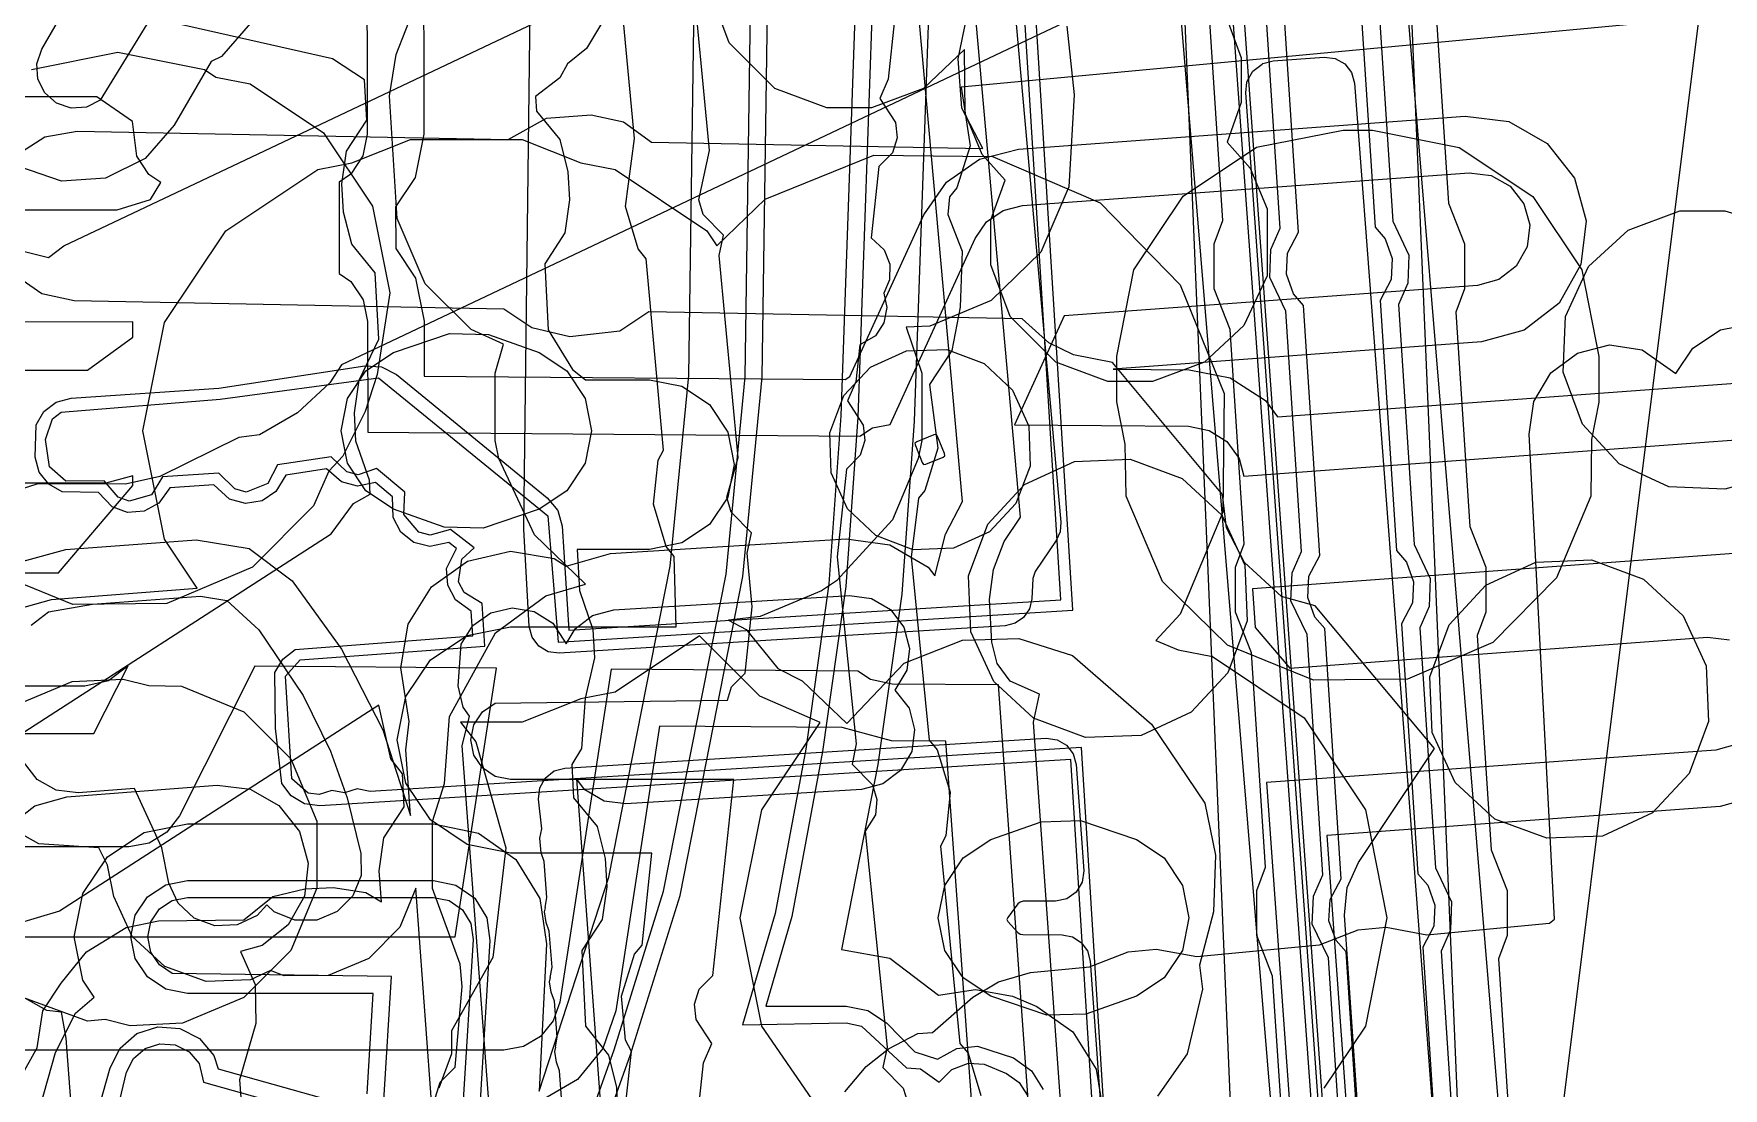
# Model space of a CAD drawing. Header units: metres. Extents: x -3943 to -3664, y 4962 to 6622.
# Drawn here: x -3852.64 to -3822.79, y 5545.48 to 5564.12 of the extents above; entities that cross this region are included whole.
import ezdxf

# ---------------------------------------------------------------- set-up
doc = ezdxf.new("R2010")
doc.units = ezdxf.units.M
doc.layers.add('AI_GREENING_EXCLUSIONS', color=1, linetype='Continuous')
doc.layers.add('AI_GREENING_LAWN', color=82, linetype='Continuous')

msp = doc.modelspace()

# ---------------------------------------------------------------- linework, layer by layer
at = {"layer": 'AI_GREENING_EXCLUSIONS'}
for points in [[(-3831.829, 5608.716), (-3831.603, 5605.692), (-3831.589, 5604.829), (-3831.848, 5604.542), (-3832.225, 5604.407), (-3834.553, 5604.291), (-3832.881, 5584.035), (-3830.462, 5583.897), (-3830.142, 5583.756), (-3830.038, 5583.611), (-3829.561, 5578.164), (-3829.671, 5577.808), (-3829.816, 5577.686), (-3829.996, 5577.627), (-3830.356, 5577.721), (-3830.552, 5578.037), (-3830.817, 5579.017), (-3831.066, 5579.416), (-3831.759, 5580.039), (-3832.611, 5580.359), (-3828.064, 5517.383)], [(-3831.63, 5608.731), (-3831.403, 5605.704), (-3831.4, 5604.763), (-3831.541, 5604.526), (-3831.763, 5604.361), (-3832.215, 5604.207), (-3834.337, 5604.102), (-3832.697, 5584.225), (-3830.451, 5584.097), (-3830.209, 5584.039), (-3829.857, 5583.696), (-3829.362, 5578.18), (-3829.391, 5577.917), (-3829.516, 5577.682), (-3829.719, 5577.512), (-3829.971, 5577.429), (-3830.235, 5577.446), (-3830.475, 5577.56), (-3830.655, 5577.755), (-3830.839, 5578.518), (-3831.226, 5579.295), (-3831.864, 5579.867), (-3832.391, 5580.093), (-3827.864, 5517.398)], [(-3822.153, 5602.807), (-3828.909, 5602.285), (-3829.368, 5601.575), (-3829.5, 5600.497), (-3829.426, 5600.191), (-3829.373, 5598.807), (-3829.225, 5598.197), (-3829.315, 5597.288), (-3829.258, 5595.777), (-3829.38, 5595.009), (-3829.575, 5594.69), (-3828.512, 5569.443), (-3828.145, 5568.941), (-3827.961, 5568.183), (-3828.084, 5567.133), (-3828.389, 5566.511), (-3827.412, 5543.323), (-3825.868, 5544.7), (-3825.247, 5545.077), (-3824.532, 5545.207), (-3817.021, 5545.189)], [(-3843.139, 5544.066), (-3842.391, 5546.156), (-3841.515, 5548.96), (-3840.41, 5554.565), (-3840.072, 5558.055), (-3839.774, 5578.71)], [(-3842.95, 5543.701), (-3842.106, 5546.061), (-3841.224, 5548.885), (-3840.113, 5554.522), (-3839.772, 5558.047), (-3839.474, 5578.716)], [(-3852.531, 5545.15), (-3852.26, 5546.113), (-3851.906, 5546.809), (-3851.577, 5547.09), (-3851.776, 5547.388), (-3851.929, 5548.153), (-3851.776, 5548.919), (-3851.343, 5549.567), (-3850.694, 5550.001), (-3849.929, 5550.153), (-3845.582, 5550.153), (-3844.788, 5549.989), (-3844.125, 5549.523), (-3843.701, 5548.833), (-3843.586, 5548.03), (-3843.715, 5545.425), (-3842.484, 5549.212), (-3841.4, 5554.707), (-3841.072, 5558.08), (-3840.774, 5578.69)], [(-3833.168, 5526.592), (-3834.981, 5551.951), (-3834.871, 5552.447), (-3835.389, 5552.674), (-3835.622, 5552.987), (-3835.717, 5553.366), (-3835.755, 5554.12), (-3835.685, 5554.649), (-3835.496, 5555.145), (-3835.206, 5555.574), (-3836.882, 5574.277)], [(-3832.869, 5531.199), (-3834.133, 5551.505), (-3846.703, 5550.726), (-3846.932, 5550.773), (-3847.153, 5550.699), (-3847.381, 5550.745), (-3847.602, 5550.671), (-3847.795, 5550.697), (-3848.082, 5550.95), (-3848.194, 5552.765), (-3847.94, 5553.052), (-3844.677, 5553.291), (-3844.724, 5554.045), (-3845.038, 5554.243), (-3845.137, 5554.428), (-3845.137, 5554.428), (-3845.08, 5554.832), (-3844.865, 5555.029), (-3845.28, 5555.358), (-3845.638, 5555.258), (-3845.841, 5555.308), (-3846.103, 5555.622), (-3846.09, 5556.016), (-3846.587, 5556.431), (-3846.914, 5556.32), (-3847.115, 5556.374), (-3847.387, 5556.641), (-3848.339, 5556.496), (-3848.509, 5556.166), (-3848.891, 5556.018), (-3849.093, 5556.072), (-3849.374, 5556.352), (-3850.369, 5556.285), (-3850.566, 5555.971), (-3850.959, 5555.856), (-3851.155, 5555.927), (-3851.403, 5556.216), (-3852.08, 5556.209), (-3852.368, 5556.461), (-3852.439, 5556.948), (-3852.316, 5557.311), (-3852.162, 5557.43), (-3849.352, 5557.657), (-3846.553, 5558.039), (-3843.564, 5555.6), (-3843.379, 5553.367), (-3834.284, 5553.928), (-3835.527, 5573.939)], [(-3833.069, 5531.187), (-3834.321, 5551.293), (-3847.589, 5550.471), (-3847.86, 5550.508), (-3848.096, 5550.645), (-3848.261, 5550.863), (-3848.375, 5551.843), (-3848.383, 5552.83), (-3848.245, 5553.066), (-3848.028, 5553.232), (-3844.889, 5553.479), (-3844.917, 5553.915), (-3845.191, 5554.114), (-3845.329, 5554.372), (-3845.35, 5554.664), (-3845.173, 5555.018), (-3845.173, 5555.018), (-3845.312, 5555.128), (-3845.644, 5555.058), (-3845.928, 5555.128), (-3846.159, 5555.308), (-3846.296, 5555.567), (-3846.304, 5555.934), (-3846.605, 5556.186), (-3846.924, 5556.12), (-3847.207, 5556.196), (-3847.47, 5556.426), (-3848.193, 5556.316), (-3848.367, 5556.025), (-3848.612, 5555.865), (-3848.901, 5555.818), (-3849.184, 5555.894), (-3849.464, 5556.146), (-3850.238, 5556.094), (-3850.436, 5555.819), (-3850.694, 5555.679), (-3850.986, 5555.657), (-3851.261, 5555.757), (-3851.504, 5556.009), (-3852.144, 5556.019), (-3852.381, 5556.156), (-3852.547, 5556.372), (-3852.618, 5556.636), (-3852.603, 5557.206), (-3852.467, 5557.443), (-3852.251, 5557.609), (-3851.987, 5557.68), (-3849.374, 5557.856), (-3846.793, 5558.249), (-3846.499, 5558.231), (-3846.238, 5558.094), (-3843.572, 5555.917), (-3843.386, 5555.693), (-3843.308, 5555.413), (-3843.192, 5553.575), (-3834.496, 5554.115), (-3835.724, 5573.88)], [(-3852.832, 5554.795), (-3852.08, 5555.003), (-3849.775, 5555.173), (-3848.839, 5555.017), (-3848.081, 5554.446), (-3847.205, 5553.239), (-3846.478, 5551.816), (-3845.988, 5550.303), (-3846.072, 5551.459), (-3846.009, 5551.962), (-3846.158, 5552.913), (-3846.029, 5553.682), (-3845.615, 5554.344), (-3844.979, 5554.797), (-3844.218, 5554.972), (-3843.449, 5554.842), (-3843.238, 5554.71), (-3842.454, 5554.931), (-3838.289, 5555.188), (-3837.516, 5555.083), (-3836.842, 5554.69), (-3836.723, 5554.534), (-3836.532, 5555.274), (-3836.235, 5555.849), (-3837.8, 5573.317)], [(-3846.771, 5573.376), (-3846.753, 5562.343), (-3846.829, 5561.961), (-3847.045, 5561.636), (-3847.251, 5561.497), (-3847.249, 5559.879), (-3847.041, 5559.741), (-3846.824, 5559.417), (-3846.747, 5559.035), (-3846.744, 5557.075), (-3838.047, 5557.003), (-3837.823, 5557.15), (-3837.513, 5557.209), (-3836.009, 5560.5), (-3835.807, 5560.791), (-3835.516, 5560.993), (-3835.173, 5561.081), (-3827.281, 5561.663), (-3826.893, 5561.615), (-3826.554, 5561.423), (-3826.314, 5561.115), (-3826.21, 5560.739), (-3826.258, 5560.352), (-3826.45, 5560.012), (-3826.758, 5559.772), (-3827.134, 5559.668), (-3834.436, 5559.13), (-3835.316, 5557.205), (-3832.238, 5557.18), (-3831.874, 5557.108), (-3831.562, 5556.909), (-3831.343, 5556.61), (-3831.262, 5556.3), (-3817.855, 5557.288)], [(-3845.771, 5573.378), (-3845.753, 5562.345), (-3845.904, 5561.579), (-3846.251, 5561.059), (-3846.249, 5560.321), (-3845.901, 5559.801), (-3845.747, 5559.036), (-3845.745, 5558.067), (-3838.308, 5558.005), (-3838.224, 5558.06), (-3836.918, 5560.916), (-3836.514, 5561.498), (-3835.933, 5561.902), (-3835.246, 5562.079), (-3827.354, 5562.66), (-3826.58, 5562.565), (-3825.901, 5562.18), (-3825.421, 5561.565), (-3825.213, 5560.813), (-3825.308, 5560.038), (-3825.693, 5559.359), (-3826.308, 5558.879), (-3827.06, 5558.671), (-3833.574, 5558.191), (-3832.23, 5558.18), (-3831.502, 5558.037), (-3830.877, 5557.638), (-3830.665, 5557.347), (-3817.928, 5558.285)], [(-3852.878, 5560.286), (-3852.384, 5560.164), (-3852.111, 5560.367), (-3833.39, 5569.244)], [(-3852.878, 5560.286), (-3852.384, 5560.164), (-3852.111, 5560.367), (-3833.39, 5569.244)], [(-3838.053, 5566.775), (-3838.383, 5557.362), (-3838.593, 5554.393), (-3839.003, 5551.472), (-3839.546, 5548.57), (-3840.122, 5546.598), (-3838.292, 5546.633), (-3838.021, 5546.578), (-3837.221, 5545.841), (-3836.978, 5545.82), (-3836.644, 5545.586), (-3836.422, 5545.811), (-3836.125, 5545.92), (-3835.851, 5545.904), (-3835.455, 5545.741), (-3835.233, 5545.583), (-3835.087, 5545.351)], [(-3837.753, 5566.775), (-3838.084, 5557.341), (-3838.296, 5554.351), (-3838.706, 5551.43), (-3839.251, 5548.515), (-3839.711, 5546.933), (-3838.292, 5546.933), (-3837.905, 5546.855), (-3837.578, 5546.633), (-3837.079, 5546.124), (-3836.676, 5545.996), (-3836.332, 5546.181), (-3835.966, 5546.224), (-3835.332, 5546.015), (-3835.014, 5545.788), (-3834.807, 5545.458)], [(-3836.753, 5566.777), (-3837.086, 5557.271), (-3837.306, 5554.212), (-3837.73, 5551.201), (-3838.374, 5547.933), (-3837.518, 5547.777), (-3836.66, 5547.125), (-3836.004, 5547.226), (-3835.349, 5547.109), (-3834.923, 5546.927), (-3834.287, 5546.475), (-3833.873, 5545.814), (-3833.788, 5545.312)], [(-3831.342, 5541.568), (-3832.383, 5566.288)], [(-3830.084, 5536.778), (-3832.442, 5565.267), (-3847.205, 5558.266), (-3847.414, 5557.946), (-3847.985, 5557.42), (-3848.659, 5557.027), (-3849.021, 5556.979), (-3850.415, 5556.294), (-3851.024, 5556.155), (-3852.575, 5556.165), (-3852.92, 5556.052)], [(-3830.084, 5536.778), (-3832.442, 5565.267), (-3847.205, 5558.266), (-3847.414, 5557.946), (-3847.985, 5557.42), (-3848.659, 5557.027), (-3849.021, 5556.979), (-3850.415, 5556.294), (-3851.024, 5556.155), (-3852.575, 5556.165), (-3852.92, 5556.052)], [(-3850.439, 5564.624), (-3851.469, 5562.944), (-3851.714, 5562.823), (-3851.986, 5562.804), (-3852.245, 5562.892), (-3852.451, 5563.072), (-3852.572, 5563.317), (-3852.59, 5563.589), (-3852.502, 5563.848), (-3851.627, 5565.366)], [(-3841.218, 5542.126), (-3840.812, 5545.931), (-3840.666, 5546.268), (-3840.943, 5546.696), (-3840.967, 5546.968), (-3840.886, 5547.229), (-3840.647, 5547.472), (-3840.277, 5550.936), (-3844.223, 5550.936), (-3844.491, 5550.99), (-3844.718, 5551.141), (-3844.87, 5551.369), (-3844.923, 5551.636), (-3844.87, 5551.904), (-3844.718, 5552.131), (-3844.491, 5552.283), (-3840.389, 5552.336), (-3840.315, 5552.575), (-3840.076, 5552.819), (-3839.951, 5553.988), (-3840.04, 5554.939), (-3839.964, 5555.299), (-3840.321, 5555.663), (-3840.399, 5555.925), (-3840.198, 5556.626), (-3840.533, 5560.198), (-3840.457, 5560.558), (-3840.814, 5560.922), (-3840.892, 5561.184), (-3840.707, 5562.057), (-3841.026, 5565.457)], [(-3816.447, 5565.038), (-3836.255, 5563.173), (-3836.099, 5562.138), (-3836.331, 5561.393), (-3836.461, 5561.237), (-3836.494, 5560.926), (-3836.238, 5560.276), (-3836.273, 5559.288), (-3836.42, 5558.521), (-3836.816, 5557.919), (-3836.67, 5556.791), (-3836.902, 5556.046), (-3837.014, 5555.912), (-3837.142, 5554.866), (-3836.825, 5551.634), (-3836.682, 5551.46), (-3836.453, 5550.714), (-3836.527, 5549.938), (-3836.622, 5549.758), (-3836.279, 5546.273), (-3836.136, 5546.099), (-3835.907, 5545.353)], [(-3829.166, 5543.466), (-3829.457, 5547.888), (-3829.632, 5548.089), (-3829.758, 5548.439), (-3829.738, 5548.813), (-3829.543, 5549.181), (-3829.834, 5553.603), (-3830.009, 5553.804), (-3830.134, 5554.154), (-3830.115, 5554.528), (-3829.92, 5554.896), (-3830.21, 5559.318), (-3830.386, 5559.519), (-3830.511, 5559.869), (-3830.492, 5560.243), (-3830.296, 5560.611), (-3830.587, 5565.033)], [(-3829.23, 5565.119), (-3828.94, 5560.697), (-3828.764, 5560.496), (-3828.639, 5560.146), (-3828.658, 5559.772), (-3828.854, 5559.404), (-3828.563, 5554.982), (-3828.388, 5554.781), (-3828.262, 5554.431), (-3828.282, 5554.057), (-3828.477, 5553.689), (-3828.186, 5549.267), (-3828.011, 5549.066), (-3827.886, 5548.716), (-3827.905, 5548.342), (-3828.1, 5547.974), (-3827.81, 5543.552)], [(-3828.906, 5565.046), (-3828.629, 5560.803), (-3828.345, 5560.205), (-3828.364, 5559.712), (-3828.529, 5559.331), (-3828.252, 5555.088), (-3827.968, 5554.49), (-3827.988, 5553.997), (-3828.153, 5553.616), (-3827.876, 5549.373), (-3827.591, 5548.775), (-3827.611, 5548.282), (-3827.776, 5547.901), (-3827.499, 5543.658)], [(-3853.454, 5551.364), (-3847.387, 5555.28), (-3846.995, 5555.818), (-3846.701, 5555.978), (-3846.714, 5556.227), (-3846.952, 5556.918), (-3846.979, 5557.417), (-3846.896, 5557.996), (-3846.549, 5558.72), (-3846.613, 5559.891), (-3847.026, 5560.397), (-3847.172, 5560.964), (-3847.199, 5561.463), (-3847.116, 5562.042), (-3846.759, 5562.59), (-3846.798, 5563.303), (-3847.368, 5563.677), (-3852.532, 5564.85)], [(-3842.468, 5542.66), (-3842.085, 5546.129), (-3842.19, 5546.329), (-3842.26, 5547.106), (-3842.027, 5547.851), (-3841.897, 5548.007), (-3841.723, 5549.636), (-3844.223, 5549.636), (-3844.988, 5549.789), (-3845.637, 5550.222), (-3846.071, 5550.871), (-3846.223, 5551.636), (-3846.071, 5552.402), (-3845.637, 5553.051), (-3844.988, 5553.484), (-3844.223, 5553.636), (-3841.296, 5553.636), (-3841.328, 5554.881), (-3841.47, 5555.056), (-3841.693, 5555.804), (-3841.613, 5556.58), (-3841.516, 5556.759), (-3841.821, 5560.14), (-3841.963, 5560.315), (-3842.186, 5561.063), (-3842.032, 5562.264), (-3842.262, 5564.713)], [(-3831.648, 5564.612), (-3831.307, 5563.695), (-3831.307, 5562.903), (-3831.558, 5562.201), (-3831.153, 5561.744), (-3830.851, 5561.021), (-3830.851, 5559.841), (-3831.26, 5558.959), (-3831.959, 5558.312), (-3832.876, 5557.971), (-3833.668, 5557.971), (-3834.585, 5558.312), (-3835.391, 5559.118), (-3835.732, 5560.035), (-3835.732, 5560.827), (-3835.481, 5561.529), (-3835.886, 5561.986), (-3836.188, 5562.709), (-3836.198, 5563.841), (-3836.198, 5563.841), (-3836.925, 5563.152), (-3837.842, 5562.811), (-3838.634, 5562.811), (-3839.551, 5563.152), (-3840.357, 5563.958), (-3840.698, 5564.875)], [(-3829.491, 5543.539), (-3829.768, 5547.782), (-3830.052, 5548.38), (-3830.032, 5548.873), (-3829.867, 5549.254), (-3830.144, 5553.497), (-3830.429, 5554.095), (-3830.409, 5554.588), (-3830.244, 5554.969), (-3830.521, 5559.212), (-3830.805, 5559.81), (-3830.786, 5560.303), (-3830.621, 5560.684), (-3830.898, 5564.927)], [(-3828.397, 5564.895), (-3826.116, 5537.327)], [(-3828.397, 5564.895), (-3826.116, 5537.327)], [(-3827.894, 5564.911), (-3827.644, 5561.122), (-3827.365, 5560.403), (-3827.365, 5559.612), (-3827.517, 5559.196), (-3827.267, 5555.407), (-3826.988, 5554.688), (-3826.988, 5553.897), (-3827.141, 5553.481), (-3826.891, 5549.692), (-3826.611, 5548.973), (-3826.611, 5548.182), (-3826.764, 5547.766), (-3826.514, 5543.977)], [(-3848.816, 5564.306), (-3849.33, 5563.719), (-3849.512, 5563.629), (-3850.163, 5562.5), (-3850.677, 5561.913), (-3851.377, 5561.567), (-3852.155, 5561.515), (-3852.894, 5561.766), (-3853.481, 5562.28), (-3853.827, 5562.979), (-3853.879, 5563.758), (-3853.629, 5564.497)], [(-3852.945, 5561.98), (-3852.452, 5562.295), (-3851.876, 5562.399), (-3844.262, 5562.252), (-3843.585, 5562.625), (-3842.794, 5562.686), (-3842.222, 5562.56), (-3841.728, 5562.204), (-3835.874, 5562.092), (-3836.248, 5562.804), (-3836.31, 5563.676), (-3836.163, 5564.387)], [(-3845.934, 5544.072), (-3845.461, 5545.586), (-3845.201, 5545.853), (-3845.077, 5547.276), (-3845.108, 5547.67), (-3845.599, 5549.008), (-3845.599, 5550.196), (-3845.39, 5550.863), (-3845.298, 5552.051), (-3844.488, 5553.528), (-3843.597, 5554.185), (-3842.897, 5554.39), (-3843.797, 5555.261), (-3844.428, 5556.608), (-3844.493, 5556.93), (-3844.493, 5558.117), (-3844.346, 5558.634), (-3844.917, 5558.89), (-3845.727, 5559.7), (-3846.225, 5560.851), (-3846.357, 5563.022), (-3846.24, 5563.749), (-3845.901, 5564.624)], [(-3837.434, 5564.367), (-3837.547, 5563.313), (-3837.692, 5562.976), (-3837.416, 5562.548), (-3837.391, 5562.276), (-3837.473, 5562.015), (-3837.711, 5561.772), (-3837.846, 5560.511), (-3837.618, 5560.298), (-3837.517, 5560.044), (-3837.522, 5559.771), (-3837.626, 5559.532), (-3837.573, 5559.278), (-3837.624, 5559.01), (-3837.774, 5558.781), (-3838.048, 5558.618), (-3838.118, 5557.967), (-3838.264, 5557.629), (-3837.987, 5557.201), (-3837.962, 5556.929), (-3838.044, 5556.669), (-3838.283, 5556.425), (-3838.449, 5554.87), (-3838.112, 5551.566), (-3838.185, 5551.205), (-3837.826, 5550.844), (-3837.746, 5550.583), (-3837.772, 5550.311), (-3837.955, 5550.024), (-3837.567, 5546.204), (-3837.639, 5545.844), (-3837.28, 5545.482), (-3837.2, 5545.221)], [(-3830.503, 5543.674), (-3830.753, 5547.463), (-3831.032, 5548.182), (-3831.032, 5548.973), (-3830.879, 5549.389), (-3831.129, 5553.178), (-3831.409, 5553.897), (-3831.409, 5554.688), (-3831.256, 5555.104), (-3831.506, 5558.893), (-3831.785, 5559.612), (-3831.785, 5560.403), (-3831.633, 5560.819), (-3831.883, 5564.608)], [(-3842.58, 5564.36), (-3842.88, 5563.857), (-3843.212, 5563.586), (-3843.351, 5563.342), (-3843.778, 5563.011), (-3843.764, 5562.752), (-3843.35, 5562.247), (-3843.205, 5561.68), (-3843.177, 5561.181), (-3843.26, 5560.601), (-3843.617, 5560.054), (-3843.553, 5558.883), (-3843.125, 5558.181), (-3842.898, 5558.003), (-3841.767, 5558.003), (-3841.193, 5557.889), (-3840.706, 5557.564), (-3840.381, 5557.077), (-3840.267, 5556.503), (-3840.381, 5555.929), (-3840.706, 5555.443), (-3841.193, 5555.118), (-3841.767, 5555.003), (-3843.042, 5555.003), (-3843.003, 5554.278), (-3842.765, 5553.587), (-3842.738, 5553.088), (-3842.9, 5552.376), (-3842.966, 5551.487), (-3843.137, 5551.199), (-3843.105, 5550.614), (-3842.691, 5550.108), (-3842.546, 5549.541), (-3842.519, 5549.042), (-3842.602, 5548.462), (-3842.959, 5547.915), (-3842.894, 5546.574), (-3842.487, 5546.064), (-3842.349, 5545.495), (-3842.328, 5544.995)], [(-3834.391, 5564.253), (-3834.258, 5563.036), (-3834.352, 5561.41), (-3834.85, 5560.259), (-3835.727, 5559.404), (-3836.811, 5558.951), (-3837.227, 5558.934), (-3836.955, 5558.117), (-3836.955, 5556.93), (-3837.02, 5556.608), (-3837.473, 5555.524), (-3838.461, 5554.45), (-3838.724, 5554.273), (-3839.808, 5553.82), (-3840.367, 5553.755), (-3840.058, 5553.586), (-3839.498, 5552.898), (-3839.068, 5552.679), (-3838.276, 5551.927), (-3837.263, 5552.994), (-3836.233, 5553.401), (-3835.239, 5553.428), (-3834.29, 5553.128), (-3832.896, 5551.917), (-3831.952, 5550.521), (-3831.762, 5549.601), (-3831.799, 5548.596), (-3832.045, 5547.652), (-3831.994, 5547.232), (-3832.264, 5546.089), (-3832.786, 5545.342)], [(-3852.688, 5563.487), (-3851.157, 5563.791), (-3849.626, 5563.487), (-3849.427, 5563.353), (-3848.824, 5563.234), (-3847.527, 5562.366), (-3846.659, 5561.069), (-3846.355, 5559.538), (-3846.576, 5558.097), (-3846.788, 5557.442), (-3847.181, 5556.652), (-3847.43, 5556.385), (-3847.702, 5555.772), (-3848.782, 5554.692), (-3850.291, 5554.045), (-3851.952, 5554.029), (-3853.474, 5554.649)], [(-3859.264, 5561.006), (-3851.173, 5561.006), (-3850.584, 5561.188), (-3850.401, 5561.492), (-3850.609, 5561.63), (-3850.826, 5561.954), (-3850.903, 5562.567), (-3851.531, 5563.004), (-3859.159, 5563.004)], [(-3854.211, 5553.593), (-3852.332, 5554.12), (-3849.755, 5554.32), (-3850.334, 5555.187), (-3850.715, 5557.1), (-3850.334, 5559.013), (-3849.251, 5560.636), (-3847.628, 5561.719), (-3847.025, 5561.839), (-3845.99, 5562.251), (-3844.012, 5562.251), (-3842.977, 5561.839), (-3842.374, 5561.719), (-3840.751, 5560.636), (-3840.574, 5560.37), (-3839.721, 5561.192), (-3837.798, 5561.971), (-3835.702, 5561.947), (-3833.801, 5561.128), (-3832.387, 5559.682), (-3831.608, 5557.759), (-3831.631, 5555.663), (-3832.387, 5553.858), (-3832.819, 5553.395), (-3832.423, 5553.229), (-3831.819, 5553.109), (-3830.197, 5552.025), (-3829.113, 5550.403), (-3828.733, 5548.489), (-3829.113, 5546.576), (-3829.847, 5545.478)], [(-3828.966, 5540.994), (-3829.481, 5548.538), (-3829.434, 5549.025), (-3829.234, 5549.47), (-3827.896, 5551.484), (-3830, 5554.007), (-3830.595, 5554.169), (-3831.249, 5554.775), (-3831.571, 5555.383), (-3831.639, 5555.974), (-3833.584, 5558.307), (-3834.273, 5558.441), (-3834.71, 5558.658), (-3835.182, 5559.078), (-3841.777, 5559.204), (-3842.289, 5558.86), (-3843.175, 5558.763), (-3843.845, 5558.918), (-3844.337, 5559.253), (-3851.934, 5559.399), (-3852.505, 5559.524), (-3852.986, 5559.859)], [(-3859.354, 5558.173), (-3851.695, 5558.173), (-3850.897, 5558.755), (-3850.897, 5559.025), (-3859.264, 5559.006)], [(-3838.312, 5545.418), (-3837.934, 5545.865), (-3837.543, 5546.176), (-3837.023, 5546.444), (-3836.761, 5546.466), (-3836.049, 5547.089), (-3835.595, 5547.358), (-3835.034, 5547.526), (-3833.987, 5547.626), (-3833.307, 5547.891), (-3832.809, 5547.939), (-3832.091, 5547.806), (-3829.923, 5548.012), (-3829.243, 5548.278), (-3828.745, 5548.325), (-3828.027, 5548.193), (-3825.86, 5548.399), (-3825.772, 5548.47), (-3826.22, 5557.042), (-3826.136, 5557.621), (-3825.837, 5558.124), (-3825.368, 5558.474), (-3824.8, 5558.618), (-3824.221, 5558.534), (-3823.626, 5558.112), (-3823.328, 5558.558), (-3822.842, 5558.883), (-3822.268, 5558.997)], [(-3865.611, 5554.588), (-3852.207, 5554.588), (-3850.892, 5556.131), (-3850.892, 5556.307), (-3850.892, 5556.307), (-3851.369, 5556.173), (-3859.354, 5556.173)], [(-3817.708, 5555.293), (-3831.109, 5554.306), (-3831.06, 5553.624), (-3830.448, 5552.907), (-3823.068, 5553.451), (-3822.681, 5553.403)], [(-3852.69, 5553.662), (-3852.383, 5553.902), (-3851.607, 5554.035), (-3849.701, 5554.176), (-3849.233, 5554.098), (-3848.666, 5553.583), (-3847.884, 5552.421), (-3847.404, 5551.437), (-3847.106, 5550.613), (-3846.864, 5549.63), (-3846.862, 5549.24), (-3847.009, 5548.879), (-3847.284, 5548.602), (-3847.643, 5548.45), (-3848.033, 5548.448), (-3848.395, 5548.596), (-3848.524, 5548.724), (-3848.699, 5548.534), (-3848.699, 5548.534), (-3849.053, 5548.369), (-3849.443, 5548.353), (-3849.809, 5548.486), (-3850.096, 5548.75), (-3850.261, 5549.104), (-3850.384, 5549.731), (-3850.868, 5550.778), (-3851.861, 5550.702), (-3852.248, 5550.748), (-3852.588, 5550.939), (-3852.829, 5551.246)], [(-3843.641, 5532.417), (-3845.075, 5551.531), (-3844.948, 5552.055), (-3845.06, 5552.213), (-3845.148, 5552.593), (-3845.094, 5553.327), (-3844.887, 5553.658), (-3844.569, 5553.885), (-3844.189, 5553.972), (-3843.804, 5553.907), (-3843.473, 5553.7), (-3843.235, 5553.332), (-3843.08, 5553.597), (-3842.77, 5553.834), (-3842.393, 5553.933), (-3838.228, 5554.19), (-3837.841, 5554.137), (-3837.504, 5553.941), (-3837.268, 5553.631), (-3837.168, 5553.253), (-3837.22, 5552.867), (-3837.432, 5552.518), (-3837.179, 5552.198), (-3837.08, 5551.82), (-3837.132, 5551.434), (-3837.329, 5551.097), (-3837.639, 5550.86), (-3838.016, 5550.761), (-3842.181, 5550.504), (-3842.568, 5550.556), (-3842.905, 5550.753), (-3843.056, 5550.951), (-3841.549, 5530.412)], [(-3838.636, 5544.914), (-3839.78, 5546.576), (-3840.161, 5548.489), (-3839.78, 5550.403), (-3838.751, 5551.942), (-3839.816, 5552.412), (-3840.882, 5553.477), (-3842.374, 5552.481), (-3842.977, 5552.361), (-3844.012, 5551.949), (-3845.102, 5551.949), (-3844.831, 5551.605), (-3844.304, 5549.726), (-3844.536, 5547.789), (-3845.263, 5546.495), (-3845.264, 5546.088), (-3845.487, 5545.478)], [(-3858.892, 5551.747), (-3851.581, 5551.747), (-3850.976, 5552.948), (-3851.325, 5552.68), (-3851.745, 5552.588), (-3865.611, 5552.588)], [(-3858.205, 5548.154), (-3845.197, 5548.154), (-3844.466, 5552.906), (-3848.74, 5552.941), (-3850.071, 5550.297), (-3850.293, 5550.006), (-3850.604, 5549.814), (-3850.964, 5549.747), (-3858.892, 5549.747)], [(-3833.964, 5529.791), (-3835.599, 5552.608), (-3837.478, 5552.623), (-3837.86, 5552.702), (-3838.082, 5552.853), (-3842.445, 5552.889), (-3843.35, 5547.002), (-3843.465, 5546.669), (-3843.688, 5546.395), (-3843.992, 5546.216), (-3844.339, 5546.154), (-3858.205, 5546.154)], [(-3852.974, 5545.498), (-3852.583, 5546.191), (-3852.486, 5546.85), (-3852.162, 5547.336), (-3851.714, 5547.893), (-3851.015, 5548.323), (-3850.441, 5548.438), (-3848.931, 5548.458), (-3848.421, 5548.867), (-3847.853, 5549.007), (-3847.354, 5549.03), (-3846.775, 5548.942), (-3846.5, 5548.776), (-3846.54, 5549.325), (-3846.457, 5549.904), (-3846.101, 5550.451), (-3846.132, 5551.037), (-3846.333, 5551.304), (-3846.548, 5552.251), (-3852.189, 5548.61), (-3852.98, 5548.371)], [(-3852.844, 5526.409), (-3852.45, 5527.083), (-3851.828, 5527.554), (-3851.074, 5527.752), (-3843.392, 5528.214), (-3843.142, 5528.283), (-3843.107, 5528.577), (-3842.726, 5529.258), (-3842.113, 5529.741), (-3841.362, 5529.953), (-3835.45, 5530.416), (-3835.02, 5530.536), (-3836.531, 5551.615), (-3837.486, 5551.623), (-3838.359, 5551.855), (-3841.588, 5551.882), (-3842.362, 5546.85), (-3842.59, 5546.183), (-3843.036, 5545.636), (-3843.644, 5545.279), (-3844.339, 5545.154), (-3858.205, 5545.154)], [(-3822.545, 5551.56), (-3822.921, 5551.456), (-3830.864, 5550.885), (-3829.308, 5529.184), (-3820.506, 5528.179)], [(-3853.086, 5550.111), (-3852.626, 5550.473), (-3852.063, 5550.631), (-3849.405, 5550.836), (-3848.824, 5550.767), (-3848.314, 5550.48), (-3847.952, 5550.02), (-3847.794, 5549.456), (-3847.863, 5548.875), (-3848.15, 5548.365), (-3848.61, 5548.003), (-3848.99, 5547.897), (-3848.735, 5547.313), (-3848.723, 5546.622), (-3849.008, 5545.626), (-3848.662, 5541.018)], [(-3822.095, 5550.667), (-3822.848, 5550.459), (-3829.794, 5549.947), (-3828.371, 5530.084), (-3821.559, 5529.305)], [(-3844.921, 5535.759), (-3845.895, 5549.015), (-3846.175, 5548.328), (-3846.724, 5547.773), (-3847.443, 5547.471), (-3848.223, 5547.466), (-3848.46, 5547.563), (-3848.816, 5547.398), (-3849.596, 5547.364), (-3850.329, 5547.632), (-3850.904, 5548.16), (-3851.233, 5548.868), (-3851.343, 5549.421), (-3851.498, 5549.727), (-3852.558, 5549.797), (-3853.239, 5550.18)], [(-3846.754, 5545.381), (-3846.645, 5547.153), (-3849.929, 5547.153), (-3850.311, 5547.229), (-3850.636, 5547.446), (-3850.853, 5547.771), (-3850.929, 5548.153), (-3850.853, 5548.536), (-3850.636, 5548.86), (-3850.311, 5549.077), (-3849.929, 5549.153), (-3845.582, 5549.153), (-3845.185, 5549.071), (-3844.853, 5548.838), (-3844.641, 5548.493), (-3844.584, 5548.092), (-3844.758, 5545.258)], [(-3846.461, 5545.26), (-3846.326, 5547.453), (-3850.197, 5547.506), (-3850.424, 5547.658), (-3850.575, 5547.885), (-3850.629, 5548.153), (-3850.575, 5548.421), (-3850.424, 5548.648), (-3850.197, 5548.8), (-3849.929, 5548.853), (-3845.582, 5548.853), (-3845.304, 5548.796), (-3845.072, 5548.633), (-3844.923, 5548.391), (-3844.883, 5548.11), (-3845.064, 5545.174)], [(-3851.375, 5537.086), (-3852.072, 5546.362), (-3852.157, 5546.824), (-3852.416, 5546.855), (-3852.926, 5547.142)], [(-3851.568, 5544.88), (-3851.297, 5545.842), (-3851.12, 5546.19), (-3850.824, 5546.444), (-3850.453, 5546.564), (-3850.064, 5546.534), (-3849.716, 5546.357), (-3849.462, 5546.06), (-3849.385, 5545.824), (-3846.929, 5545.133)], [(-3851.301, 5544.526), (-3851.008, 5545.761), (-3850.885, 5546.004), (-3850.677, 5546.182), (-3850.417, 5546.266), (-3850.145, 5546.245), (-3849.902, 5546.121), (-3849.724, 5545.914), (-3849.645, 5545.585), (-3846.732, 5544.765)]]:
    msp.add_lwpolyline(points, dxfattribs=at)
for points in [[(-3828.077, 5525.503), (-3859.992, 5523.167), (-3827.234, 5532.249), (-3823.02, 5565.966), (-3823.284, 5569.618), (-3783.389, 5572.508), (-3816.153, 5563.45), (-3820.375, 5529.874), (-3820.098, 5526.087), (-3828.077, 5525.503)], [(-3832.337, 5561.246), (-3831.039, 5562.113), (-3829.509, 5562.417), (-3828.987, 5562.412), (-3827.456, 5562.108), (-3826.158, 5561.241), (-3825.291, 5559.943), (-3824.987, 5558.412), (-3824.987, 5557.606), (-3825.118, 5556.947), (-3825.133, 5555.945), (-3825.738, 5554.5), (-3826.861, 5553.356), (-3828.369, 5552.709), (-3830.03, 5552.694), (-3831.552, 5553.314), (-3832.697, 5554.437), (-3833.344, 5555.945), (-3833.359, 5556.866), (-3833.509, 5557.615), (-3833.509, 5558.417), (-3833.204, 5559.948), (-3832.337, 5561.246)], [(-3825.172, 5560.002), (-3824.473, 5560.649), (-3823.556, 5560.99), (-3822.764, 5560.99), (-3822.389, 5560.876), (-3822.086, 5560.96), (-3821.294, 5560.96), (-3820.377, 5560.619), (-3819.571, 5559.813), (-3819.23, 5558.896), (-3819.23, 5558.104), (-3819.571, 5557.187), (-3820.377, 5556.381), (-3821.294, 5556.04), (-3822.086, 5556.04), (-3822.461, 5556.154), (-3822.764, 5556.07), (-3823.75, 5556.109), (-3824.632, 5556.518), (-3825.279, 5557.217), (-3825.62, 5558.134), (-3825.581, 5559.12), (-3825.172, 5560.002)], [(-3845.298, 5558.82), (-3844.607, 5558.801), (-3843.713, 5558.486), (-3843.226, 5558.161), (-3842.901, 5557.674), (-3842.787, 5557.1), (-3842.901, 5556.526), (-3843.226, 5556.039), (-3843.713, 5555.714), (-3844.704, 5555.38), (-3845.395, 5555.399), (-3846.289, 5555.714), (-3846.776, 5556.039), (-3847.101, 5556.526), (-3847.215, 5557.1), (-3847.101, 5557.674), (-3846.776, 5558.161), (-3846.289, 5558.486), (-3845.298, 5558.82)], [(-3836.512, 5558.54), (-3835.853, 5558.29), (-3835.353, 5557.82), (-3835.062, 5557.183), (-3835.038, 5556.473), (-3835.289, 5555.814), (-3835.758, 5555.314), (-3836.395, 5555.023), (-3837.106, 5554.999), (-3837.764, 5555.25), (-3838.265, 5555.719), (-3838.555, 5556.356), (-3838.579, 5557.067), (-3838.329, 5557.725), (-3837.859, 5558.226), (-3837.222, 5558.516), (-3836.512, 5558.54)], [(-3833.27, 5556.598), (-3832.353, 5556.257), (-3831.654, 5555.61), (-3831.245, 5554.728), (-3831.206, 5553.742), (-3831.547, 5552.825), (-3832.194, 5552.126), (-3833.076, 5551.717), (-3834.062, 5551.678), (-3834.979, 5552.019), (-3835.678, 5552.666), (-3836.087, 5553.548), (-3836.126, 5554.534), (-3835.785, 5555.451), (-3835.138, 5556.15), (-3834.256, 5556.559), (-3833.27, 5556.598)], [(-3825.118, 5554.817), (-3824.201, 5554.476), (-3823.502, 5553.829), (-3823.093, 5552.947), (-3823.054, 5551.961), (-3823.395, 5551.044), (-3824.042, 5550.345), (-3824.924, 5549.936), (-3825.91, 5549.897), (-3826.827, 5550.238), (-3827.526, 5550.885), (-3827.935, 5551.767), (-3827.974, 5552.753), (-3827.633, 5553.67), (-3826.986, 5554.369), (-3826.104, 5554.778), (-3825.118, 5554.817)], [(-3853.065, 5552.212), (-3851.966, 5552.668), (-3851.063, 5552.708), (-3850.611, 5552.601), (-3850.033, 5552.588), (-3848.934, 5552.131), (-3848.103, 5551.3), (-3847.646, 5550.201), (-3847.646, 5549.013), (-3848.103, 5547.915), (-3848.934, 5547.083), (-3850.018, 5546.63), (-3850.943, 5546.585), (-3851.385, 5546.692), (-3851.698, 5546.666), (-3853.065, 5547.163), (-3853.739, 5547.779), (-3854.288, 5548.827), (-3854.395, 5550.014), (-3854.35, 5550.297), (-3853.897, 5551.38), (-3853.065, 5552.212)], [(-3832.347, 5547.915), (-3832.672, 5547.429), (-3833.159, 5547.104), (-3834.052, 5546.789), (-3834.743, 5546.769), (-3835.735, 5547.104), (-3836.221, 5547.429), (-3836.546, 5547.915), (-3836.661, 5548.489), (-3836.546, 5549.063), (-3836.221, 5549.55), (-3835.735, 5549.875), (-3834.841, 5550.19), (-3834.15, 5550.21), (-3833.159, 5549.875), (-3832.672, 5549.55), (-3832.347, 5549.063), (-3832.233, 5548.489), (-3832.347, 5547.915)]]:
    msp.add_lwpolyline(points, close=True, dxfattribs=at)
at = {"layer": 'AI_GREENING_LAWN'}
for points in [[(-3836.191, 5574.412), (-3834.496, 5555.484), (-3834.509, 5555.314), (-3834.58, 5555.159), (-3834.949, 5554.614), (-3834.991, 5554.488), (-3834.991, 5554.488), (-3835.009, 5554.129), (-3835.051, 5553.953), (-3835.153, 5553.803), (-3835.302, 5553.699), (-3835.478, 5553.655), (-3843.359, 5553.169), (-3843.553, 5553.195), (-3843.722, 5553.294), (-3843.84, 5553.45), (-3843.889, 5553.64), (-3843.985, 5555.364), (-3843.986, 5555.398), (-3843.751, 5574.671)], [(-3828.766, 5528.779), (-3831.229, 5563.076), (-3831.208, 5563.26), (-3831.202, 5563.278), (-3831.103, 5563.457), (-3830.941, 5563.582), (-3830.924, 5563.59), (-3830.744, 5563.638), (-3829.842, 5563.705), (-3829.649, 5563.681), (-3829.479, 5563.585), (-3829.359, 5563.432), (-3829.306, 5563.244), (-3826.51, 5526.421)], [(-3843.306, 5545.152), (-3843.354, 5545.786), (-3843.41, 5545.942), (-3843.439, 5546.13), (-3843.422, 5546.204), (-3843.428, 5546.205), (-3843.397, 5546.385), (-3843.445, 5547.02), (-3843.501, 5547.175), (-3843.53, 5547.363), (-3843.512, 5547.438), (-3843.519, 5547.439), (-3843.487, 5547.619), (-3843.535, 5548.253), (-3843.59, 5548.409), (-3843.619, 5548.596), (-3843.602, 5548.671), (-3843.608, 5548.672), (-3843.577, 5548.852), (-3843.624, 5549.487), (-3843.679, 5549.639), (-3843.7, 5549.898), (-3843.669, 5550.067), (-3843.724, 5550.587), (-3843.705, 5550.787), (-3843.609, 5550.963), (-3843.452, 5551.087), (-3843.258, 5551.139), (-3834.756, 5551.665), (-3834.563, 5551.639), (-3834.396, 5551.542), (-3834.277, 5551.389), (-3834.226, 5551.202), (-3834.092, 5549.322), (-3834.119, 5549.121), (-3834.224, 5548.947), (-3834.389, 5548.829), (-3834.389, 5548.829), (-3834.588, 5548.787), (-3835.161, 5548.784), (-3835.213, 5548.771), (-3835.254, 5548.737), (-3835.433, 5548.495), (-3835.451, 5548.46), (-3835.43, 5548.428), (-3835.254, 5548.234), (-3835.215, 5548.205), (-3835.167, 5548.195), (-3834.474, 5548.192), (-3834.292, 5548.156), (-3834.135, 5548.057), (-3834.025, 5547.907), (-3833.978, 5547.727), (-3833.621, 5542.735)]]:
    msp.add_lwpolyline(points, dxfattribs=at)
msp.add_lwpolyline([(-3836.88, 5556.512), (-3836.578, 5556.634), (-3836.543, 5556.657), (-3836.551, 5556.699), (-3836.673, 5557), (-3836.696, 5557.035), (-3836.738, 5557.028), (-3837.039, 5556.905), (-3837.074, 5556.882), (-3837.067, 5556.841), (-3836.944, 5556.539), (-3836.921, 5556.504), (-3836.88, 5556.512)], close=True, dxfattribs=at)

doc.saveas('drawing.dxf')
